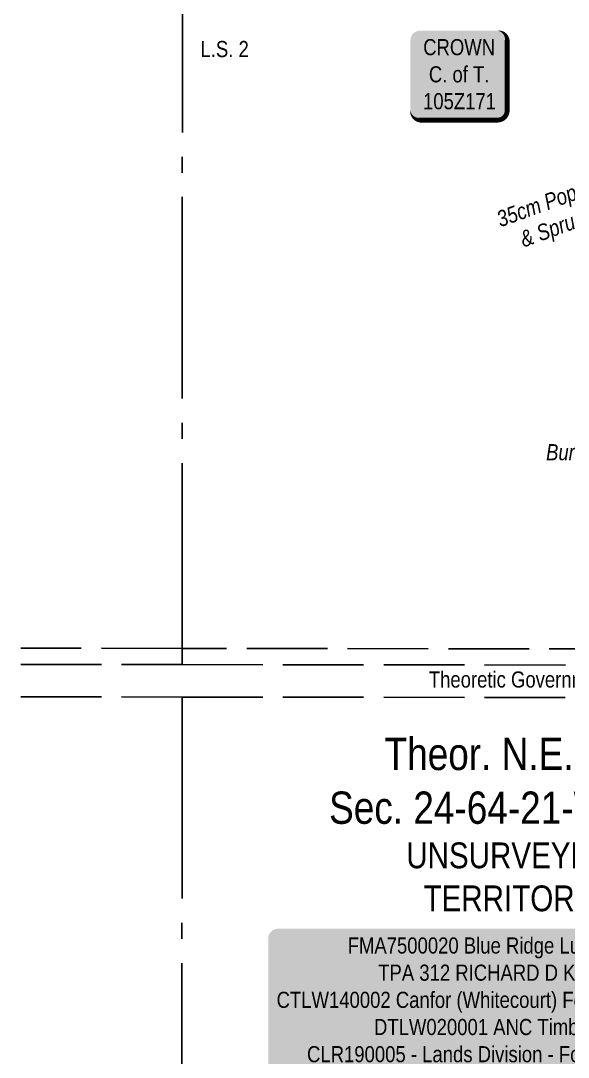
# Model space of a CAD drawing. Extents: x 495782 to 498430, y 6044885 to 6047815.
# Drawn here: x 497420 to 497759, y 6045576 to 6046219 of the extents above; entities that cross this region are included whole.
import ezdxf
from ezdxf.enums import TextEntityAlignment as Align

# ---------------------------------------------------------------- set-up
doc = ezdxf.new("R2010")
doc.units = 0
doc.header["$LTSCALE"] = 5
for name, pattern in [('foc-LSD', [8, 5, -3]), ('foc-QUARTERLINE', [33, 25, -3, 2, -3]), ('foc-UNSURVEYED', [12.5, 10, -2.5])]:
    doc.linetypes.add(name, pattern=pattern)
for name, color, linetype in [('AS-OWNER', 7, 'Continuous'), ('AS-PIPE-UG-T', 44, 'Continuous'), ('C-SYMBOL', 7, 'Continuous'), ('L-ROAD-T', 7, 'Continuous'), ('L-SECQ', 8, 'foc-QUARTERLINE'), ('L-SECTION-LSD', 7, 'foc-LSD'), ('L-USEC', 7, 'foc-UNSURVEYED'), ('T-BUSH-T', 110, 'Continuous')]:
    doc.layers.add(name, color=color, linetype=linetype)
doc.styles.add('100L', font='', dxfattribs={"height": 11})
doc.styles.add('175L', font='', dxfattribs={"height": 20})
doc.styles.add('80', font='', dxfattribs={"height": 10})
doc.styles.add('80L', font='', dxfattribs={"height": 10})
doc.styles.get('100L').set_extended_font_data('Arial Narrow')
doc.styles.get('175L').set_extended_font_data('Arial Narrow')
doc.styles.get('80').set_extended_font_data('Arial Narrow')
doc.styles.get('80L').set_extended_font_data('Arial Narrow')

# ---------------------------------------------------------------- blocks, each defined once
blk = doc.blocks.new('*U431')
h = blk.add_hatch(color=255)
edge = h.paths.add_edge_path()
edge.add_line((-24, -28.5), (24, -28.5))
edge.add_arc((24, -22.5), 6, 270, 360)
edge.add_line((30, -22.5), (30, 21))
edge.add_arc((24, 21), 6, 0, 90)
edge.add_line((24, 27), (-24, 27))
edge.add_arc((-24, 21), 6, 90, 180)
edge.add_line((-30, 21), (-30, -22.5))
edge.add_arc((-24, -22.5), 6, 180, 270)
at = {"color": 14, "flags": 128}
blk.add_lwpolyline([(-24, -28.5, 3, 3, 0), (24, -28.5, 3, 3, 0.414214), (30, -22.5, 3, 3, 0), (30, 21, 3, 0, 0.414214), (24, 27, 0, 0, 0), (-24, 27, 0, 0, 0.414214), (-30, 21, 0, 0, 0), (-30, -22.5, 0, 3, 0.414214)], format="xyseb", close=True, dxfattribs=at)
at = {"color": 14, "style": '80'}
blk.add_attdef('ENTER_TEXT_001', (-26.85, -4.92), '', height=10, dxfattribs=at)
blk = doc.blocks.new('*U444')
h = blk.add_hatch(color=255)
edge = h.paths.add_edge_path()
edge.add_line((-139, -54), (139, -54))
edge.add_arc((139, -48), 6, 270, 360)
edge.add_line((145, -48), (145, 46.5))
edge.add_arc((139, 46.5), 6, 0, 90)
edge.add_line((139, 52.5), (-139, 52.5))
edge.add_arc((-139, 46.5), 6, 90, 180)
edge.add_line((-145, 46.5), (-145, -48))
edge.add_arc((-139, -48), 6, 180, 270)
at = {"color": 44, "flags": 128}
blk.add_lwpolyline([(-139, -54, 3, 3, 0), (139, -54, 3, 3, 0.414214), (145, -48, 3, 3, 0), (145, 46.5, 3, 0, 0.414214), (139, 52.5, 0, 0, 0), (-139, 52.5, 0, 0, 0.414214), (-145, 46.5, 0, 0, 0), (-145, -48, 0, 3, 0.414214)], format="xyseb", close=True, dxfattribs=at)
at = {"color": 44, "style": '80'}
blk.add_attdef('ENTER_TEXT_001', (-35.99, -5), '', height=10, dxfattribs=at)

msp = doc.modelspace()

# ---------------------------------------------------------------- linework, layer by layer
at = {"layer": 'L-SECQ', "flags": 128}
for points in [[(497519.707, 6045819.208), (497520.041, 6046583.31)], [(497519.698, 6045799.098), (497519.361, 6045024.973)]]:
    msp.add_lwpolyline(points, dxfattribs=at)
at = {"layer": 'L-USEC'}
for p, q in [((497519.711, 6045829.258), (497419.712, 6045829.373)), ((497922.26, 6045828.74), (497519.711, 6045829.258)), ((497419.708, 6045819.323), (497519.721, 6045819.208)), ((497519.724, 6045819.208), (497922.272, 6045818.691)), ((497419.699, 6045799.213), (497519.698, 6045799.098)), ((497519.698, 6045799.098), (497922.246, 6045798.582))]:
    msp.add_line(p, q, dxfattribs=at)

# ---------------------------------------------------------------- block references
ref = msp.add_blockref('*U444', (497718.204, 6045602.882), dxfattribs=dict(xscale=1.000524094531195, yscale=1.000524094531195, zscale=1.000524094531195))
ref.add_attrib('ENTER_TEXT_001', 'FMA7500020 Blue Ridge Lumber Inc.', (497622.321, 6045640.008), dxfattribs={"color": 44, "height": 10.00524, "style": '80'})
ref.add_attrib('ENTER_TEXT_002', 'TPA 312 RICHARD D KAPPO', (497641.247, 6045623.155), dxfattribs={"color": 44, "height": 10.00524, "style": '80'})
ref.add_attrib('ENTER_TEXT_003', 'CTLW140002 Canfor (Whitecourt) Forest Products Ltd.', (497578.27, 6045606.302), dxfattribs={"color": 44, "height": 10.00524, "style": '80'})
ref.add_attrib('ENTER_TEXT_004', 'DTLW020001 ANC Timber Ltd.', (497638.643, 6045589.45), dxfattribs={"color": 44, "height": 10.00524, "style": '80'})
ref.add_attrib('ENTER_TEXT_005', 'CLR190005 - Lands Division - Fox Creek Office', (497597.138, 6045572.597), dxfattribs={"color": 44, "height": 10.00524, "style": '80'})
ref.add_attrib('ENTER_TEXT_006', 'RTF 2211060 Veren Inc.', (497655.493, 6045555.88), dxfattribs={"color": 44, "height": 10.00524, "style": '80'})
at = {"layer": 'AS-OWNER'}
ref = msp.add_blockref('*U431', (497691.198, 6046185.378), dxfattribs=dict(at, xscale=0.9994829999999694, yscale=0.9994829999999694, zscale=0.9994829999999694))
ref.add_attrib('ENTER_TEXT_001', 'CROWN', (497669.15, 6046197.144), dxfattribs={"layer": '0', "color": 14, "height": 9.9948, "style": '80'})
ref.add_attrib('ENTER_TEXT_002', 'C. of T.', (497672.644, 6046180.309), dxfattribs={"layer": '0', "color": 14, "height": 9.9948, "style": '80'})
ref.add_attrib('ENTER_TEXT_003', '105Z171', (497669.044, 6046163.61), dxfattribs={"layer": '0', "color": 14, "height": 9.9948, "style": '80'})

# ---------------------------------------------------------------- texts
at = {"layer": 'AS-PIPE-UG-T', "insert": (497744.995, 6045955.927), "char_height": 9.99478, "attachment_point": 1, "style": '80L'}
msp.add_mtext_dynamic_manual_height_columns('\\pi0.29882,t80.25703;{\\fArial Narrow|b0|i1|c0|p34;Buried Pipes (2)}', width=81.53079, gutter_width=50, heights=[0], dxfattribs=at)
at = {"layer": 'C-SYMBOL', "color": 3, "insert": (497719.674, 6045773.81), "char_height": 20, "width": 453.66503, "attachment_point": 2, "style": '175L'}
msp.add_mtext('Theor. N.E.1/4 \\PSec. 24-64-21-W.5M.', dxfattribs=at)
at = {"layer": 'C-SYMBOL', "color": 3, "insert": (497722.266, 6045687.468), "char_height": 16, "attachment_point": 5, "style": '80L'}
msp.add_mtext_dynamic_manual_height_columns('UNSURVEYED TERRITORY', width=101.39511, gutter_width=47.5, heights=[0], dxfattribs=at)
at = {"layer": 'L-ROAD-T', "style": '80L'}
msp.add_text('Theoretic Government Road Allowance', height=10, dxfattribs=at).set_placement((497772.569, 6045809.984), align=Align.MIDDLE_CENTER)
at = {"layer": 'L-SECTION-LSD', "insert": (497528.971, 6046205.957), "char_height": 9.99476, "attachment_point": 1, "style": '100L', "bg_fill": 3, "box_fill_scale": 1.5, "bg_fill_color": 256, "bg_fill_transparency": 0}
msp.add_mtext_dynamic_manual_height_columns('\\pi2.13934;L.S. 2', width=30.63736, gutter_width=54.971, heights=[0], dxfattribs=at)
at = {"layer": 'T-BUSH-T', "insert": (497711.121, 6046098.862), "char_height": 9.99479, "attachment_point": 1, "rotation": 20, "style": '80L'}
msp.add_mtext_dynamic_manual_height_columns('\\pi2.5774;{\\fArial Narrow|b0|i1|c0|p34;35cm Poplar \\P\\pi11.94496;& Spruce}', width=69.8005, gutter_width=50, heights=[0], dxfattribs=at)

doc.saveas('drawing.dxf')
